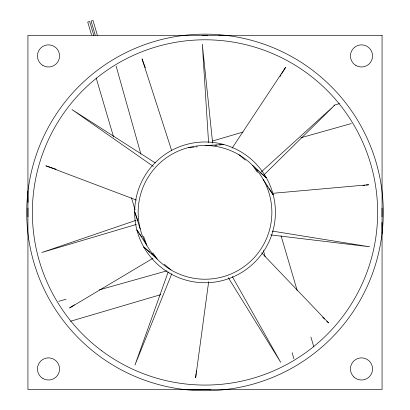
<?xml version="1.0" encoding="UTF-8"?>
<svg xmlns="http://www.w3.org/2000/svg" width="410" height="410" viewBox="0 0 410 410"><rect width="100%" height="100%" fill="white"/><g stroke="black" fill="none" stroke-linecap="round" stroke-linejoin="round"><path stroke-width="0.61" d="M196.062 373.428L195.647 377.876L208.659 281.742M196.18 372.157L196.298 370.886M168.197 271.917L134.951 365.064L171.836 273.583M280.05 76.542L281.04 74.902M281.701 73.81L285.657 67.25L232.111 148.143M263.809 175.044L334.729 105.196L261.237 171.944M74.405 304.825L69.592 307.971L152.93 258.305M136.038 220.319L41.84 252.493L136.397 224.413M212.37 141.081L243.063 132.035M333.919 105.252L339.444 103.627M70.556 321.245L160.797 294.646M300.889 137.755L351.339 123.553M58.661 301.319L66.041 299.238M99.266 289.885L166.947 270.831M362.983 185.494L364.88 185.243M366.145 185.079L368.677 184.746L272.686 193.315M188.323 147.615L194.043 147.123M195.949 146.959L197.215 146.852M215.004 145.325L216.91 145.16M219.447 144.94L223.896 144.561L205.651 145.504M218.868 35.465L225.884 35.368M184.116 389.5L199.419 389.295M270.805 234.93L369.641 246.774L272.26 231.086M56.139 169.227L45.833 165.814L136.581 200.111M155.252 162.898L71.965 109.557L153.335 166.434M238.994 154.78L245.339 160.115M257.049 169.965L258.023 170.785M259.976 172.425L266.315 177.761L252.744 165.537L257.49 172.333M150.075 252.309L143.741 246.974L157.281 259.187L152.909 252.919M151.541 253.539L152.515 254.359M164.205 264.204L171.026 269.944A66.866 66.866 0 0 0 271.871 213A66.866 66.866 0 0 0 172.133 154.139A66.866 66.866 0 0 0 171.026 269.944M322.655 317.207L324.494 318.98M326.79 321.194L328.63 322.967L261.621 252.821M266.982 185.92L267.709 186.965M268.806 188.533L273.188 194.801L263.235 179.488M139.062 233.07L136.873 229.933L146.79 245.241L143.536 236.252M139.789 234.115L141.614 236.724M228.36 277.765L280.753 362.404L232.27 276.504M145.35 67.809L142.029 58.825L171.647 150.531M137.903 220.683L134.649 211.693L140.266 229.052M97.355 35.193L93.003 20.5L91.076 21.069L95.248 35.152M93.839 35.588L89.662 21.489L87.735 22.058L91.548 34.937M281.06 235.765L297.163 290.403M310.913 337.056L313.809 346.88M96.191 77.992L113.56 136.925M131.472 197.697L135.095 209.976M263.394 250.489L265.127 256.645M292.151 352.62L293.883 358.776M116.117 66.097L140.886 154.078M212.641 143.151L202.299 44.147L208.572 142.583M381.92 222.481L382.064 233.316A178.294 178.294 0 0 1 98.385 355.337A178.294 178.294 0 0 1 134.552 48.652A178.294 178.294 0 0 1 382.064 233.316M27.936 191.552L28.08 202.391M210.632 389.449A302.488 302.488 0 0 1 199.368 389.449M27.967 216.813A302.488 302.488 0 0 1 27.967 208.054M202.499 35.383A302.488 302.488 0 0 1 207.501 35.383M382.033 208.054A302.488 302.488 0 0 1 382.033 216.813M382.064 35.368L27.936 35.368L27.936 389.5L382.064 389.5L382.064 35.368M169.258 272.983A70.382 70.382 0 0 0 275.412 213.041A70.382 70.382 0 0 0 170.422 151.08A70.382 70.382 0 0 0 169.258 272.983M101.762 350.806A172.641 172.641 0 0 0 376.452 232.654A172.641 172.641 0 0 0 136.786 53.843A172.641 172.641 0 0 0 101.762 350.806M353.953 377.031A11.065 11.065 0 0 0 372.285 371.434A11.065 11.065 0 0 0 358.273 358.355A11.065 11.065 0 0 0 353.953 377.031M42.963 378.522A11.065 11.065 0 0 0 59.563 368.938A11.065 11.065 0 0 0 42.963 359.355A11.065 11.065 0 0 0 42.963 378.522M355.972 65.513A11.065 11.065 0 0 0 372.572 55.929A11.065 11.065 0 0 0 355.972 46.345A11.065 11.065 0 0 0 355.972 65.513M42.963 65.513A11.065 11.065 0 0 0 59.563 55.929A11.065 11.065 0 0 0 42.963 46.345A11.065 11.065 0 0 0 42.963 65.513"/></g></svg>
